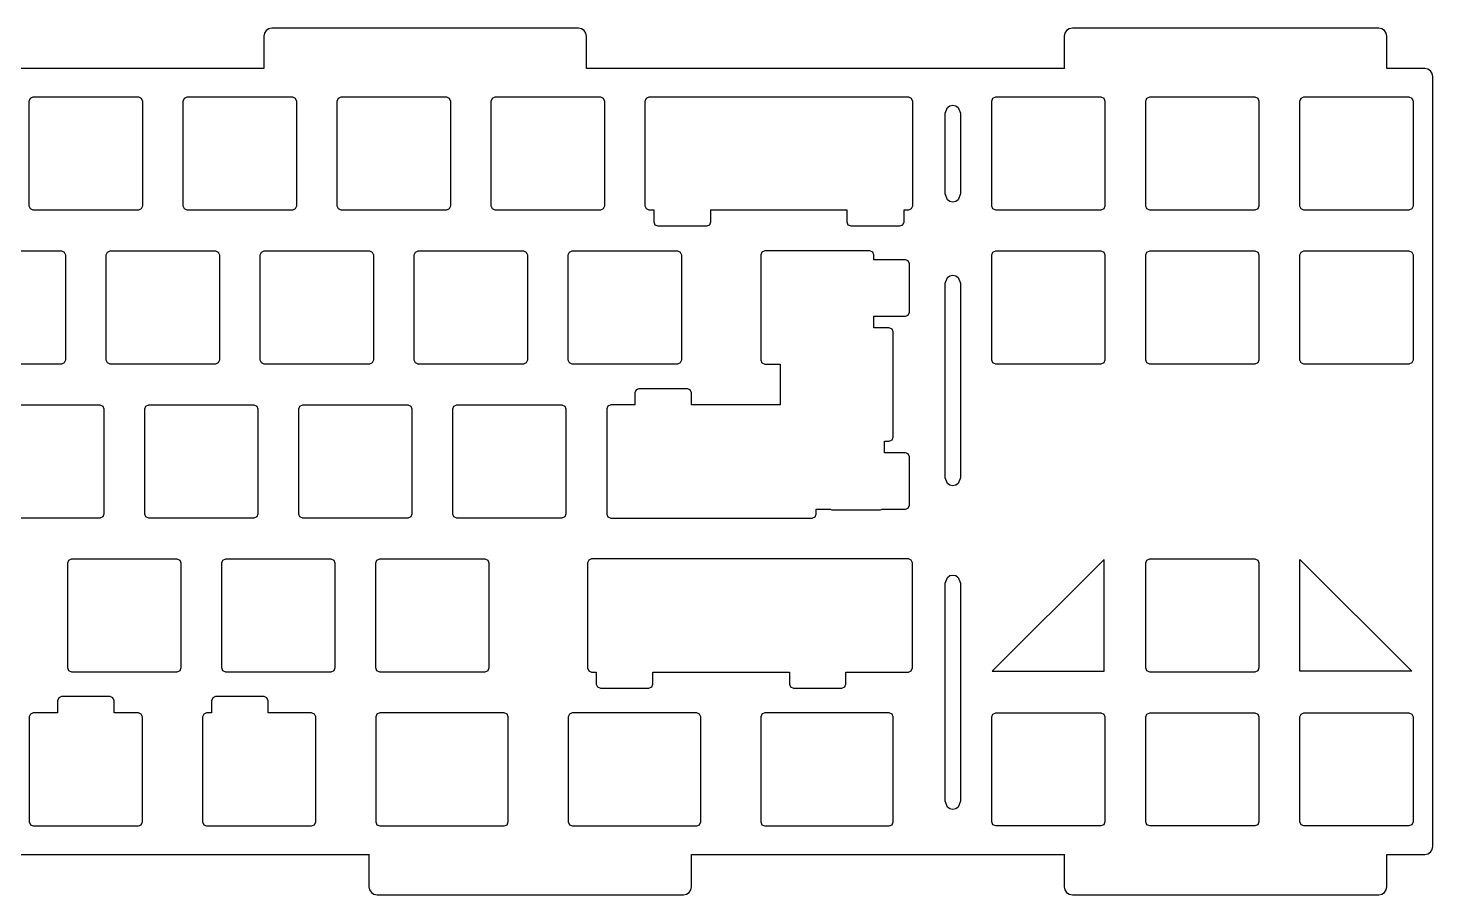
# Model space of a CAD drawing. Extents: x 8 to 355, y 3 to 110.
# Drawn here: x 181.4 to 355.1, y 3.2 to 110.5 of the extents above; entities that cross this region are included whole.
import ezdxf

# ---------------------------------------------------------------- set-up
doc = ezdxf.new("R2010")
doc.units = 0

msp = doc.modelspace()

# ---------------------------------------------------------------- linework, layer by layer
at = {"layer": 'Layer 1'}
for p, q in [((210.603294, 109.865094), (210.52496, 109.475136)), ((210.52496, 109.475136), (210.52496, 105.575116)), ((210.81718, 110.182855), (210.603294, 109.865094)), ((211.134941, 110.396741), (210.81718, 110.182855)), ((211.5249, 110.475075), (211.134941, 110.396741)), ((249.42492, 110.475075), (211.5249, 110.475075)), ((249.814857, 110.396741), (249.42492, 110.475075)), ((250.132616, 110.182855), (249.814857, 110.396741)), ((250.34651, 109.865094), (250.132616, 110.182855)), ((250.42485, 109.475136), (250.34651, 109.865094)), ((250.42485, 105.575116), (250.42485, 109.475136)), ((309.602864, 109.865095), (309.52445, 109.475136)), ((309.52445, 109.475136), (309.52445, 105.575116)), ((309.816925, 110.182855), (309.602864, 109.865095)), ((310.134861, 110.396741), (309.816925, 110.182855)), ((310.5249, 110.475075), (310.134861, 110.396741)), ((348.42491, 110.475075), (310.5249, 110.475075)), ((348.814869, 110.396741), (348.42491, 110.475075)), ((349.13263, 110.182855), (348.814869, 110.396741)), ((349.346516, 109.865095), (349.13263, 110.182855)), ((349.42485, 109.475136), (349.346516, 109.865095)), ((349.42485, 105.575116), (349.42485, 109.475136)), ((210.53496, 105.474864), (151.41506, 105.474864)), ((210.52496, 105.575116), (210.53496, 105.474864)), ((250.41485, 105.474864), (250.42485, 105.575116)), ((309.53475, 105.474864), (250.41485, 105.474864)), ((309.52445, 105.575116), (309.53475, 105.474864)), ((349.41455, 105.474864), (349.42485, 105.575116)), ((354.12485, 105.474864), (349.41455, 105.474864)), ((354.514809, 105.396529), (354.12485, 105.474864)), ((354.83257, 105.182643), (354.514809, 105.396529)), ((355.046456, 104.864882), (354.83257, 105.182643)), ((355.12479, 104.474925), (355.046456, 104.864882)), ((355.12479, 9.2168), (355.12479, 104.474925)), ((354.83257, 8.50908), (355.046456, 8.826841)), ((355.046456, 8.826841), (355.12479, 9.2168)), ((65.415165, 8.21686), (223.53468, 8.21686)), ((223.53468, 8.21686), (223.52468, 8.11716)), ((223.52468, 8.11716), (223.52468, 4.21714)), ((263.42457, 8.11716), (263.41457, 8.21686)), ((263.41457, 8.21686), (309.53475, 8.21686)), ((263.42457, 4.21714), (263.42457, 8.11716)), ((309.53475, 8.21686), (309.52445, 8.11716)), ((309.52445, 8.11716), (309.52445, 4.21714)), ((349.42485, 8.11716), (349.41455, 8.21686)), ((349.41455, 8.21686), (354.12485, 8.21686)), ((349.42485, 4.21714), (349.42485, 8.11716)), ((354.12485, 8.21686), (354.514809, 8.295194)), ((354.514809, 8.295194), (354.83257, 8.50908)), ((223.52468, 4.21714), (223.603014, 3.827181)), ((223.603014, 3.827181), (223.8169, 3.50942)), ((223.8169, 3.50942), (224.134661, 3.295534)), ((262.814589, 3.295534), (263.13235, 3.50942)), ((263.13235, 3.50942), (263.346236, 3.827181)), ((263.346236, 3.827181), (263.42457, 4.21714)), ((309.52445, 4.21714), (309.602864, 3.827181)), ((309.602864, 3.827181), (309.816925, 3.50942)), ((309.816925, 3.50942), (310.134861, 3.295534)), ((348.814869, 3.295534), (349.13263, 3.50942)), ((349.13263, 3.50942), (349.346516, 3.827181)), ((349.346516, 3.827181), (349.42485, 4.21714)), ((224.134661, 3.295534), (224.52462, 3.2172)), ((224.52462, 3.2172), (262.42463, 3.2172)), ((262.42463, 3.2172), (262.814589, 3.295534)), ((310.134861, 3.295534), (310.5249, 3.2172)), ((310.5249, 3.2172), (348.42491, 3.2172)), ((348.42491, 3.2172), (348.814869, 3.295534))]:
    msp.add_line(p, q, dxfattribs=at)
at = {"layer": 'Layer 2'}
for p, q in [((181.5, 101.449), (181.646447, 101.802553)), ((181.5, 88.449), (181.5, 101.449)), ((181.646447, 101.802553), (182, 101.949)), ((182, 101.949), (195, 101.949)), ((182, 101.949), (182, 101.949)), ((195, 101.949), (195.353553, 101.802553)), ((195.353553, 101.802553), (195.5, 101.449)), ((195.5, 101.449), (195.5, 88.449)), ((200.55, 101.449), (200.696447, 101.802553)), ((200.55, 88.449), (200.55, 101.449)), ((200.696447, 101.802553), (201.05, 101.949)), ((201.05, 101.949), (214.05, 101.949)), ((201.05, 101.949), (201.05, 101.949)), ((214.05, 101.949), (214.403553, 101.802553)), ((214.403553, 101.802553), (214.55, 101.449)), ((214.55, 101.449), (214.55, 88.449)), ((219.6, 101.449), (219.746447, 101.802553)), ((219.6, 88.449), (219.6, 101.449)), ((219.746447, 101.802553), (220.1, 101.949)), ((220.1, 101.949), (233.1, 101.949)), ((220.1, 101.949), (220.1, 101.949)), ((233.1, 101.949), (233.453553, 101.802553)), ((233.453553, 101.802553), (233.6, 101.449)), ((233.6, 101.449), (233.6, 88.449)), ((238.65, 101.449), (238.796447, 101.802553)), ((238.65, 88.449), (238.65, 101.449)), ((238.796447, 101.802553), (239.15, 101.949)), ((239.15, 101.949), (252.15, 101.949)), ((239.15, 101.949), (239.15, 101.949)), ((252.15, 101.949), (252.503553, 101.802553)), ((252.503553, 101.802553), (252.65, 101.449)), ((252.65, 101.449), (252.65, 88.449)), ((257.70003, 101.448772), (257.846293, 101.80237)), ((257.70003, 88.448532), (257.70003, 101.448772)), ((257.846293, 101.80237), (258.19974, 101.949)), ((258.19974, 101.949), (267.72474, 101.949)), ((267.72474, 101.949), (271.19998, 101.949)), ((271.19998, 101.949), (277.24974, 101.949)), ((277.24974, 101.949), (280.72498, 101.949)), ((280.72498, 101.949), (290.24998, 101.949)), ((290.24998, 101.949), (290.603763, 101.802554)), ((290.603763, 101.802554), (290.75021, 101.448772)), ((290.75021, 101.448772), (290.75021, 88.448532)), ((300.563, 101.449), (300.709447, 101.802553)), ((300.563, 88.449), (300.563, 101.449)), ((300.709447, 101.802553), (301.063, 101.949)), ((301.063, 101.949), (314.063, 101.949)), ((301.063, 101.949), (301.063, 101.949)), ((314.063, 101.949), (314.416553, 101.802553)), ((314.416553, 101.802553), (314.563, 101.449)), ((314.563, 101.449), (314.563, 88.449)), ((319.613, 101.449), (319.759447, 101.802553)), ((319.613, 88.449), (319.613, 101.449)), ((319.759447, 101.802553), (320.113, 101.949)), ((320.113, 101.949), (333.113, 101.949)), ((320.113, 101.949), (320.113, 101.949)), ((333.113, 101.949), (333.466553, 101.802553)), ((333.466553, 101.802553), (333.613, 101.449)), ((333.613, 101.449), (333.613, 88.449)), ((338.663, 101.449), (338.809447, 101.802553)), ((338.663, 88.449), (338.663, 101.449)), ((338.809447, 101.802553), (339.163, 101.949)), ((339.163, 101.949), (352.163, 101.949)), ((339.163, 101.949), (339.163, 101.949)), ((352.163, 101.949), (352.516553, 101.802553)), ((352.516553, 101.802553), (352.663, 101.449)), ((352.663, 101.449), (352.663, 88.449)), ((181.646447, 88.095447), (181.5, 88.449)), ((182, 87.949), (181.646447, 88.095447)), ((195, 87.949), (182, 87.949)), ((195.353553, 88.095447), (195, 87.949)), ((195.5, 88.449), (195.353553, 88.095447)), ((200.696447, 88.095447), (200.55, 88.449)), ((201.05, 87.949), (200.696447, 88.095447)), ((214.05, 87.949), (201.05, 87.949)), ((214.403553, 88.095447), (214.05, 87.949)), ((214.55, 88.449), (214.403553, 88.095447)), ((219.746447, 88.095447), (219.6, 88.449)), ((220.1, 87.949), (219.746447, 88.095447)), ((233.1, 87.949), (220.1, 87.949)), ((233.453553, 88.095447), (233.1, 87.949)), ((233.6, 88.449), (233.453553, 88.095447)), ((238.796447, 88.095447), (238.65, 88.449)), ((239.15, 87.949), (238.796447, 88.095447)), ((252.15, 87.949), (239.15, 87.949)), ((252.503553, 88.095447), (252.15, 87.949)), ((252.65, 88.449), (252.503553, 88.095447)), ((257.846476, 88.095268), (257.70003, 88.448532)), ((258.19974, 87.948821), (257.846476, 88.095268)), ((258.78679, 87.948821), (258.19974, 87.948821)), ((258.78679, 86.448654), (258.78679, 87.948821)), ((267.72474, 87.948821), (265.78688, 87.948821)), ((265.78688, 87.948821), (265.78688, 86.448654)), ((271.19998, 87.948821), (267.72474, 87.948821)), ((277.24974, 87.948821), (271.19998, 87.948821)), ((280.72498, 87.948821), (277.24974, 87.948821)), ((282.66285, 87.948821), (280.72498, 87.948821)), ((282.66285, 86.448654), (282.66285, 87.948821)), ((290.24998, 87.948821), (289.66294, 87.948821)), ((289.66294, 87.948821), (289.66294, 86.448654)), ((290.60358, 88.095084), (290.24998, 87.948821)), ((290.75021, 88.448532), (290.60358, 88.095084)), ((300.709447, 88.095447), (300.563, 88.449)), ((301.063, 87.949), (300.709447, 88.095447)), ((314.063, 87.949), (301.063, 87.949)), ((314.416553, 88.095447), (314.063, 87.949)), ((314.563, 88.449), (314.416553, 88.095447)), ((319.759447, 88.095447), (319.613, 88.449)), ((320.113, 87.949), (319.759447, 88.095447)), ((333.113, 87.949), (320.113, 87.949)), ((333.466553, 88.095447), (333.113, 87.949)), ((333.613, 88.449), (333.466553, 88.095447)), ((338.809447, 88.095447), (338.663, 88.449)), ((339.163, 87.949), (338.809447, 88.095447)), ((352.163, 87.949), (339.163, 87.949)), ((352.516553, 88.095447), (352.163, 87.949)), ((352.663, 88.449), (352.516553, 88.095447)), ((258.93342, 86.095206), (258.78679, 86.448654)), ((259.28702, 85.948943), (258.93342, 86.095206)), ((265.28717, 85.948943), (259.28702, 85.948943)), ((265.640434, 86.09539), (265.28717, 85.948943)), ((265.78688, 86.448654), (265.640434, 86.09539)), ((282.80948, 86.095206), (282.66285, 86.448654)), ((283.16308, 85.948943), (282.80948, 86.095206)), ((289.16323, 85.948943), (283.16308, 85.948943)), ((289.516494, 86.09539), (289.16323, 85.948943)), ((289.66294, 86.448654), (289.516494, 86.09539)), ((172.475, 82.899), (185.475, 82.899)), ((185.475, 82.899), (185.828553, 82.752553)), ((185.828553, 82.752553), (185.975, 82.399)), ((185.975, 82.399), (185.975, 69.399)), ((191.025, 82.399), (191.171447, 82.752553)), ((191.025, 69.399), (191.025, 82.399)), ((191.171447, 82.752553), (191.525, 82.899)), ((191.525, 82.899), (204.525, 82.899)), ((191.525, 82.899), (191.525, 82.899)), ((204.525, 82.899), (204.878553, 82.752553)), ((204.878553, 82.752553), (205.025, 82.399)), ((205.025, 82.399), (205.025, 69.399)), ((210.075, 82.399), (210.221447, 82.752553)), ((210.075, 69.399), (210.075, 82.399)), ((210.221447, 82.752553), (210.575, 82.899)), ((210.575, 82.899), (223.575, 82.899)), ((210.575, 82.899), (210.575, 82.899)), ((223.575, 82.899), (223.928553, 82.752553)), ((223.928553, 82.752553), (224.075, 82.399)), ((224.075, 82.399), (224.075, 69.399)), ((229.125, 82.399), (229.271447, 82.752553)), ((229.125, 69.399), (229.125, 82.399)), ((229.271447, 82.752553), (229.625, 82.899)), ((229.625, 82.899), (242.625, 82.899)), ((229.625, 82.899), (229.625, 82.899)), ((242.625, 82.899), (242.978553, 82.752553)), ((242.978553, 82.752553), (243.125, 82.399)), ((243.125, 82.399), (243.125, 69.399)), ((248.175, 82.399), (248.321447, 82.752553)), ((248.175, 69.399), (248.175, 82.399)), ((248.321447, 82.752553), (248.675, 82.899)), ((248.675, 82.899), (261.675, 82.899)), ((248.675, 82.899), (248.675, 82.899)), ((261.675, 82.899), (262.028553, 82.752553)), ((262.028553, 82.752553), (262.175, 82.399)), ((262.175, 82.399), (262.175, 69.399)), ((272.134495, 82.752504), (271.98805, 82.39924)), ((271.98805, 82.39924), (271.98805, 69.399)), ((272.48776, 82.898951), (272.134495, 82.752504)), ((285.488, 82.898951), (272.48776, 82.898951)), ((285.8416, 82.752688), (285.488, 82.898951)), ((285.98823, 82.39924), (285.8416, 82.752688)), ((285.98823, 81.812195), (285.98823, 82.39924)), ((289.86913, 81.812195), (285.98823, 81.812195)), ((290.222579, 81.665565), (289.86913, 81.812195)), ((300.563, 82.399), (300.709447, 82.752553)), ((300.563, 69.399), (300.563, 82.399)), ((300.709447, 82.752553), (301.063, 82.899)), ((301.063, 82.899), (314.063, 82.899)), ((301.063, 82.899), (301.063, 82.899)), ((314.063, 82.899), (314.416553, 82.752553)), ((314.416553, 82.752553), (314.563, 82.399)), ((314.563, 82.399), (314.563, 69.399)), ((319.613, 82.399), (319.759447, 82.752553)), ((319.613, 69.399), (319.613, 82.399)), ((319.759447, 82.752553), (320.113, 82.899)), ((320.113, 82.899), (333.113, 82.899)), ((320.113, 82.899), (320.113, 82.899)), ((333.113, 82.899), (333.466553, 82.752553)), ((333.466553, 82.752553), (333.613, 82.399)), ((333.613, 82.399), (333.613, 69.399)), ((338.663, 82.399), (338.809447, 82.752553)), ((338.663, 69.399), (338.663, 82.399)), ((338.809447, 82.752553), (339.163, 82.899)), ((339.163, 82.899), (352.163, 82.899)), ((339.163, 82.899), (339.163, 82.899)), ((352.163, 82.899), (352.516553, 82.752553)), ((352.516553, 82.752553), (352.663, 82.399)), ((352.663, 82.399), (352.663, 69.399)), ((290.36884, 81.311967), (290.222579, 81.665565)), ((290.36884, 75.311817), (290.36884, 81.311967)), ((285.98823, 73.373951), (285.98823, 74.812106)), ((285.98823, 74.812106), (289.86913, 74.812106)), ((289.86913, 74.812106), (290.222395, 74.958553)), ((290.222395, 74.958553), (290.36884, 75.311817)), ((287.86925, 73.373951), (285.98823, 73.373951)), ((288.222515, 73.227504), (287.86925, 73.373951)), ((288.36896, 72.87424), (288.222515, 73.227504)), ((288.36896, 59.874), (288.36896, 72.87424)), ((185.475, 68.899), (172.475, 68.899)), ((185.828553, 69.045447), (185.475, 68.899)), ((185.975, 69.399), (185.828553, 69.045447)), ((191.171447, 69.045447), (191.025, 69.399)), ((191.525, 68.899), (191.171447, 69.045447)), ((204.525, 68.899), (191.525, 68.899)), ((204.878553, 69.045447), (204.525, 68.899)), ((205.025, 69.399), (204.878553, 69.045447)), ((210.221447, 69.045447), (210.075, 69.399)), ((210.575, 68.899), (210.221447, 69.045447)), ((223.575, 68.899), (210.575, 68.899)), ((223.928553, 69.045447), (223.575, 68.899)), ((224.075, 69.399), (223.928553, 69.045447)), ((229.271447, 69.045447), (229.125, 69.399)), ((229.625, 68.899), (229.271447, 69.045447)), ((242.625, 68.899), (229.625, 68.899)), ((242.978553, 69.045447), (242.625, 68.899)), ((243.125, 69.399), (242.978553, 69.045447)), ((248.321447, 69.045447), (248.175, 69.399)), ((248.675, 68.899), (248.321447, 69.045447)), ((261.675, 68.899), (248.675, 68.899)), ((262.028553, 69.045447), (261.675, 68.899)), ((262.175, 69.399), (262.028553, 69.045447)), ((271.98805, 69.399), (272.134311, 69.045402)), ((272.134311, 69.045402), (272.48776, 68.898772)), ((272.48776, 68.898772), (274.36878, 68.898772)), ((274.36878, 68.898772), (274.36878, 63.848951)), ((300.709447, 69.045447), (300.563, 69.399)), ((301.063, 68.899), (300.709447, 69.045447)), ((314.063, 68.899), (301.063, 68.899)), ((314.416553, 69.045447), (314.063, 68.899)), ((314.563, 69.399), (314.416553, 69.045447)), ((319.759447, 69.045447), (319.613, 69.399)), ((320.113, 68.899), (319.759447, 69.045447)), ((333.113, 68.899), (320.113, 68.899)), ((333.466553, 69.045447), (333.113, 68.899)), ((333.613, 69.399), (333.466553, 69.045447)), ((338.809447, 69.045447), (338.663, 69.399)), ((339.163, 68.899), (338.809447, 69.045447)), ((352.163, 68.899), (339.163, 68.899)), ((352.516553, 69.045447), (352.163, 68.899)), ((352.663, 69.399), (352.516553, 69.045447)), ((256.5525, 65.702386), (256.40605, 65.349118)), ((256.40605, 65.349118), (256.40605, 63.848951)), ((256.90577, 65.848829), (256.5525, 65.702386)), ((262.90592, 65.848829), (256.90577, 65.848829)), ((263.259515, 65.702562), (262.90592, 65.848829)), ((263.40614, 65.349118), (263.259515, 65.702562)), ((263.40614, 63.848951), (263.40614, 65.349118)), ((177.238, 63.849), (190.238, 63.849)), ((190.238, 63.849), (190.591553, 63.702553)), ((190.591553, 63.702553), (190.738, 63.349)), ((190.738, 63.349), (190.738, 50.349)), ((195.788, 63.349), (195.934447, 63.702553)), ((195.788, 50.349), (195.788, 63.349)), ((195.934447, 63.702553), (196.288, 63.849)), ((196.288, 63.849), (209.288, 63.849)), ((196.288, 63.849), (196.288, 63.849)), ((209.288, 63.849), (209.641553, 63.702553)), ((209.641553, 63.702553), (209.788, 63.349)), ((209.788, 63.349), (209.788, 50.349)), ((214.838, 63.349), (214.984447, 63.702553)), ((214.838, 50.349), (214.838, 63.349)), ((214.984447, 63.702553), (215.338, 63.849)), ((215.338, 63.849), (228.338, 63.849)), ((215.338, 63.849), (215.338, 63.849)), ((228.338, 63.849), (228.691553, 63.702553)), ((228.691553, 63.702553), (228.838, 63.349)), ((228.838, 63.349), (228.838, 50.349)), ((233.888, 63.349), (234.034447, 63.702553)), ((233.888, 50.349), (233.888, 63.349)), ((234.034447, 63.702553), (234.388, 63.849)), ((234.388, 63.849), (247.388, 63.849)), ((234.388, 63.849), (234.388, 63.849)), ((247.388, 63.849), (247.741553, 63.702553)), ((247.741553, 63.702553), (247.888, 63.349)), ((247.888, 63.349), (247.888, 50.349)), ((253.084495, 63.702504), (252.93805, 63.34924)), ((252.93805, 63.34924), (252.93805, 50.349)), ((253.43776, 63.848951), (253.084495, 63.702504)), ((256.40605, 63.848951), (253.43776, 63.848951)), ((265.34401, 63.848951), (263.40614, 63.848951)), ((266.438, 63.848951), (265.34401, 63.848951)), ((274.36878, 63.848951), (266.438, 63.848951)), ((287.28221, 57.936133), (287.28221, 59.373772)), ((287.28221, 59.373772), (287.86925, 59.373772)), ((287.86925, 59.373772), (288.222699, 59.520402)), ((288.222699, 59.520402), (288.36896, 59.874)), ((289.86913, 57.936133), (287.28221, 57.936133)), ((290.222579, 57.789503), (289.86913, 57.936133)), ((290.36884, 57.435905), (290.222579, 57.789503)), ((290.36884, 51.435755), (290.36884, 57.435905)), ((278.84396, 50.349), (278.84396, 50.936044)), ((278.84396, 50.936044), (280.57202, 50.936044)), ((280.57202, 50.936044), (280.78183, 50.849224)), ((280.78183, 50.849224), (286.78198, 50.849224)), ((286.78198, 50.849224), (286.99178, 50.936044)), ((286.99178, 50.936044), (289.86913, 50.936044)), ((289.86913, 50.936044), (290.222395, 51.082491)), ((290.222395, 51.082491), (290.36884, 51.435755)), ((190.238, 49.849), (177.238, 49.849)), ((190.591553, 49.995447), (190.238, 49.849)), ((190.738, 50.349), (190.591553, 49.995447)), ((195.934447, 49.995447), (195.788, 50.349)), ((196.288, 49.849), (195.934447, 49.995447)), ((209.288, 49.849), (196.288, 49.849)), ((209.641553, 49.995447), (209.288, 49.849)), ((209.788, 50.349), (209.641553, 49.995447)), ((214.984447, 49.995447), (214.838, 50.349)), ((215.338, 49.849), (214.984447, 49.995447)), ((228.338, 49.849), (215.338, 49.849)), ((228.691553, 49.995447), (228.338, 49.849)), ((228.838, 50.349), (228.691553, 49.995447)), ((234.034447, 49.995447), (233.888, 50.349)), ((234.388, 49.849), (234.034447, 49.995447)), ((247.388, 49.849), (234.388, 49.849)), ((247.741553, 49.995447), (247.388, 49.849)), ((247.888, 50.349), (247.741553, 49.995447)), ((252.93805, 50.349), (253.084311, 49.995402)), ((253.084311, 49.995402), (253.43776, 49.848772)), ((253.43776, 49.848772), (265.34401, 49.848772)), ((265.34401, 49.848772), (266.438, 49.848772)), ((266.438, 49.848772), (278.34425, 49.848772)), ((278.34425, 49.848772), (278.697699, 49.995402)), ((278.697699, 49.995402), (278.84396, 50.349)), ((186.263, 44.299), (186.409447, 44.652553)), ((186.263, 31.299), (186.263, 44.299)), ((186.409447, 44.652553), (186.763, 44.799)), ((186.763, 44.799), (199.763, 44.799)), ((186.763, 44.799), (186.763, 44.799)), ((199.763, 44.799), (200.116553, 44.652553)), ((200.116553, 44.652553), (200.263, 44.299)), ((200.263, 44.299), (200.263, 31.299)), ((205.313, 44.299), (205.459447, 44.652553)), ((205.313, 31.299), (205.313, 44.299)), ((205.459447, 44.652553), (205.813, 44.799)), ((205.813, 44.799), (218.813, 44.799)), ((205.813, 44.799), (205.813, 44.799)), ((218.813, 44.799), (219.166553, 44.652553)), ((219.166553, 44.652553), (219.313, 44.299)), ((219.313, 44.299), (219.313, 31.299)), ((224.363, 44.299), (224.509447, 44.652553)), ((224.363, 31.299), (224.363, 44.299)), ((224.509447, 44.652553), (224.863, 44.799)), ((224.863, 44.799), (237.863, 44.799)), ((224.863, 44.799), (224.863, 44.799)), ((237.863, 44.799), (238.216553, 44.652553)), ((238.216553, 44.652553), (238.363, 44.299)), ((238.363, 44.299), (238.363, 31.299)), ((250.702397, 44.652684), (250.55577, 44.29924)), ((250.55577, 44.29924), (250.55577, 31.299)), ((251.05599, 44.798951), (250.702397, 44.652684)), ((260.58099, 44.798951), (251.05599, 44.798951)), ((264.05623, 44.798951), (260.58099, 44.798951)), ((272.59886, 44.798951), (264.05623, 44.798951)), ((273.58123, 44.798951), (272.59886, 44.798951)), ((277.24974, 44.798951), (273.58123, 44.798951)), ((278.65276, 44.798951), (277.24974, 44.798951)), ((290.24998, 44.798951), (278.65276, 44.798951)), ((290.60358, 44.652688), (290.24998, 44.798951)), ((290.75021, 44.29924), (290.60358, 44.652688)), ((290.75021, 31.299), (290.75021, 44.29924)), ((319.613, 44.299), (319.759447, 44.652553)), ((319.613, 31.299), (319.613, 44.299)), ((319.759447, 44.652553), (320.113, 44.799)), ((320.113, 44.799), (333.113, 44.799)), ((320.113, 44.799), (320.113, 44.799)), ((333.113, 44.799), (333.466553, 44.652553)), ((333.466553, 44.652553), (333.613, 44.299)), ((333.613, 44.299), (333.613, 31.299)), ((186.409447, 30.945447), (186.263, 31.299)), ((200.263, 31.299), (200.116553, 30.945447)), ((205.459447, 30.945447), (205.313, 31.299)), ((219.313, 31.299), (219.166553, 30.945447)), ((224.509447, 30.945447), (224.363, 31.299)), ((238.363, 31.299), (238.216553, 30.945447)), ((250.55577, 31.299), (250.702213, 30.94522)), ((290.603763, 30.945217), (290.75021, 31.299)), ((319.759447, 30.945447), (319.613, 31.299)), ((333.613, 31.299), (333.466553, 30.945447)), ((186.763, 30.799), (186.409447, 30.945447)), ((199.763, 30.799), (186.763, 30.799)), ((200.116553, 30.945447), (199.763, 30.799)), ((205.813, 30.799), (205.459447, 30.945447)), ((218.813, 30.799), (205.813, 30.799)), ((219.166553, 30.945447), (218.813, 30.799)), ((224.863, 30.799), (224.509447, 30.945447)), ((237.863, 30.799), (224.863, 30.799)), ((238.216553, 30.945447), (237.863, 30.799)), ((250.702213, 30.94522), (251.05599, 30.79877)), ((251.05599, 30.79877), (251.64304, 30.79877)), ((251.64304, 30.79877), (251.64304, 29.29912)), ((258.64313, 29.29912), (258.64313, 30.79877)), ((258.64313, 30.79877), (260.58099, 30.79877)), ((260.58099, 30.79877), (264.05623, 30.79877)), ((264.05623, 30.79877), (272.59886, 30.79877)), ((272.59886, 30.79877), (273.58123, 30.79877)), ((273.58123, 30.79877), (275.5191, 30.79877)), ((275.5191, 30.79877), (275.5191, 29.29912)), ((282.51919, 29.29912), (282.51919, 30.79877)), ((282.51919, 30.79877), (290.24998, 30.79877)), ((290.24998, 30.79877), (290.603763, 30.945217)), ((320.113, 30.799), (319.759447, 30.945447)), ((333.113, 30.799), (320.113, 30.799)), ((333.466553, 30.945447), (333.113, 30.799)), ((251.64304, 29.29912), (251.789303, 28.94552)), ((251.789303, 28.94552), (252.14275, 28.79889)), ((252.14275, 28.79889), (258.1429, 28.79889)), ((258.1429, 28.79889), (258.496683, 28.945337)), ((258.496683, 28.945337), (258.64313, 29.29912)), ((275.5191, 29.29912), (275.665363, 28.94552)), ((275.665363, 28.94552), (276.01881, 28.79889)), ((276.01881, 28.79889), (282.01896, 28.79889)), ((282.01896, 28.79889), (282.372743, 28.945337)), ((282.372743, 28.945337), (282.51919, 29.29912)), ((185.140507, 27.602564), (184.99388, 27.24912)), ((184.99388, 27.24912), (184.99388, 25.74895)), ((185.4941, 27.74883), (185.140507, 27.602564)), ((191.49425, 27.74883), (185.4941, 27.74883)), ((191.84752, 27.602387), (191.49425, 27.74883)), ((191.99397, 27.24912), (191.84752, 27.602387)), ((191.99397, 25.74895), (191.99397, 27.24912)), ((204.196527, 27.602383), (204.05008, 27.24912)), ((204.05008, 27.24912), (204.05008, 25.74895)), ((204.54979, 27.74883), (204.196527, 27.602383)), ((210.54994, 27.74883), (204.54979, 27.74883)), ((210.90354, 27.602567), (210.54994, 27.74883)), ((211.05017, 27.24912), (210.90354, 27.602567)), ((211.05017, 25.74895), (211.05017, 27.24912)), ((181.646477, 25.602503), (181.50003, 25.24924)), ((181.50003, 25.24924), (181.50003, 12.249)), ((181.99974, 25.74895), (181.646477, 25.602503)), ((184.99388, 25.74895), (181.99974, 25.74895)), ((194.99998, 25.74895), (191.99397, 25.74895)), ((195.35358, 25.602687), (194.99998, 25.74895)), ((195.50021, 25.24924), (195.35358, 25.602687)), ((195.50021, 12.249), (195.50021, 25.24924)), ((203.077397, 25.602684), (202.93077, 25.24924)), ((202.93077, 25.24924), (202.93077, 12.249)), ((203.43099, 25.74895), (203.077397, 25.602684)), ((204.05008, 25.74895), (203.43099, 25.74895)), ((216.43123, 25.74895), (211.05017, 25.74895)), ((216.784493, 25.602503), (216.43123, 25.74895)), ((216.93094, 25.24924), (216.784493, 25.602503)), ((216.93094, 12.249), (216.93094, 25.24924)), ((224.509497, 25.602503), (224.36305, 25.24924)), ((224.36305, 25.24924), (224.36305, 12.249)), ((224.86276, 25.74895), (224.509497, 25.602503)), ((227.24401, 25.74895), (224.86276, 25.74895)), ((237.863, 25.74895), (227.24401, 25.74895)), ((240.24425, 25.74895), (237.863, 25.74895)), ((240.597513, 25.602503), (240.24425, 25.74895)), ((240.74396, 25.24924), (240.597513, 25.602503)), ((240.74396, 12.249), (240.74396, 25.24924)), ((248.321477, 25.602503), (248.17503, 25.24924)), ((248.17503, 25.24924), (248.17503, 12.249)), ((248.67474, 25.74895), (248.321477, 25.602503)), ((251.05599, 25.74895), (248.67474, 25.74895)), ((261.67498, 25.74895), (251.05599, 25.74895)), ((264.05623, 25.74895), (261.67498, 25.74895)), ((264.409493, 25.602503), (264.05623, 25.74895)), ((264.55594, 25.24924), (264.409493, 25.602503)), ((264.55594, 12.249), (264.55594, 25.24924)), ((272.134497, 25.602503), (271.98805, 25.24924)), ((271.98805, 25.24924), (271.98805, 12.249)), ((272.48776, 25.74895), (272.134497, 25.602503)), ((274.86901, 25.74895), (272.48776, 25.74895)), ((285.488, 25.74895), (274.86901, 25.74895)), ((287.86925, 25.74895), (285.488, 25.74895)), ((288.222513, 25.602503), (287.86925, 25.74895)), ((288.36896, 25.24924), (288.222513, 25.602503)), ((288.36896, 12.249), (288.36896, 25.24924)), ((300.563, 25.249), (300.709447, 25.602553)), ((300.563, 12.249), (300.563, 25.249)), ((300.709447, 25.602553), (301.063, 25.749)), ((301.063, 25.749), (314.063, 25.749)), ((301.063, 25.749), (301.063, 25.749)), ((314.063, 25.749), (314.416553, 25.602553)), ((314.416553, 25.602553), (314.563, 25.249)), ((314.563, 25.249), (314.563, 12.249)), ((319.613, 25.249), (319.759447, 25.602553)), ((319.613, 12.249), (319.613, 25.249)), ((319.759447, 25.602553), (320.113, 25.749)), ((320.113, 25.749), (333.113, 25.749)), ((320.113, 25.749), (320.113, 25.749)), ((333.113, 25.749), (333.466553, 25.602553)), ((333.466553, 25.602553), (333.613, 25.249)), ((333.613, 25.249), (333.613, 12.249)), ((338.663, 25.249), (338.809447, 25.602553)), ((338.663, 12.249), (338.663, 25.249)), ((338.809447, 25.602553), (339.163, 25.749)), ((339.163, 25.749), (352.163, 25.749)), ((339.163, 25.749), (339.163, 25.749)), ((352.163, 25.749), (352.516553, 25.602553)), ((352.516553, 25.602553), (352.663, 25.249)), ((352.663, 25.249), (352.663, 12.249)), ((181.50003, 12.249), (181.646293, 11.8954)), ((195.353763, 11.895217), (195.50021, 12.249)), ((202.93077, 12.249), (203.077213, 11.89522)), ((216.784677, 11.8954), (216.93094, 12.249)), ((224.36305, 12.249), (224.509313, 11.8954)), ((240.597697, 11.8954), (240.74396, 12.249)), ((248.17503, 12.249), (248.321293, 11.8954)), ((264.409677, 11.8954), (264.55594, 12.249)), ((271.98805, 12.249), (272.134313, 11.8954)), ((288.222697, 11.8954), (288.36896, 12.249)), ((300.709447, 11.895447), (300.563, 12.249)), ((314.563, 12.249), (314.416553, 11.895447)), ((319.759447, 11.895447), (319.613, 12.249)), ((333.613, 12.249), (333.466553, 11.895447)), ((338.809447, 11.895447), (338.663, 12.249)), ((352.663, 12.249), (352.516553, 11.895447)), ((181.646293, 11.8954), (181.99974, 11.74877)), ((181.99974, 11.74877), (194.99998, 11.74877)), ((194.99998, 11.74877), (195.353763, 11.895217)), ((203.077213, 11.89522), (203.43099, 11.74877)), ((203.43099, 11.74877), (216.43123, 11.74877)), ((216.43123, 11.74877), (216.784677, 11.8954)), ((224.509313, 11.8954), (224.86276, 11.74877)), ((224.86276, 11.74877), (227.24401, 11.74877)), ((227.24401, 11.74877), (237.863, 11.74877)), ((237.863, 11.74877), (240.24425, 11.74877)), ((240.24425, 11.74877), (240.597697, 11.8954)), ((248.321293, 11.8954), (248.67474, 11.74877)), ((248.67474, 11.74877), (251.05599, 11.74877)), ((251.05599, 11.74877), (261.67498, 11.74877)), ((261.67498, 11.74877), (264.05623, 11.74877)), ((264.05623, 11.74877), (264.409677, 11.8954)), ((272.134313, 11.8954), (272.48776, 11.74877)), ((272.48776, 11.74877), (274.86901, 11.74877)), ((274.86901, 11.74877), (285.488, 11.74877)), ((285.488, 11.74877), (287.86925, 11.74877)), ((287.86925, 11.74877), (288.222697, 11.8954)), ((301.063, 11.749), (300.709447, 11.895447)), ((314.063, 11.749), (301.063, 11.749)), ((314.416553, 11.895447), (314.063, 11.749)), ((320.113, 11.749), (319.759447, 11.895447)), ((333.113, 11.749), (320.113, 11.749)), ((333.466553, 11.895447), (333.113, 11.749)), ((339.163, 11.749), (338.809447, 11.895447)), ((352.163, 11.749), (339.163, 11.749)), ((352.516553, 11.895447), (352.163, 11.749))]:
    msp.add_line(p, q, dxfattribs=at)
at = {"layer": 'Layer 3'}
for p, q in [((295.078239, 100.656108), (295.386441, 100.872881)), ((295.386441, 100.872881), (295.74999, 100.949001)), ((295.74999, 100.949001), (295.74999, 100.949001)), ((295.74999, 100.949001), (296.113539, 100.872881)), ((295.74999, 100.949001), (295.74999, 100.949001)), ((296.113539, 100.872881), (296.421741, 100.656108)), ((294.79999, 99.949001), (295.078239, 100.656108)), ((294.79999, 89.949001), (294.79999, 99.949001)), ((296.421741, 100.656108), (296.69999, 99.949001)), ((296.69999, 99.949001), (296.69999, 89.949001)), ((295.078239, 89.241894), (294.79999, 89.949001)), ((295.386441, 89.025121), (295.078239, 89.241894)), ((295.74999, 88.949001), (295.386441, 89.025121)), ((296.113539, 89.025121), (295.74999, 88.949001)), ((295.74999, 88.949001), (295.74999, 88.949001)), ((296.421741, 89.241894), (296.113539, 89.025121)), ((296.69999, 89.949001), (296.421741, 89.241894)), ((294.79999, 78.899002), (295.078239, 79.606109)), ((294.79999, 54.841001), (294.79999, 78.899002)), ((295.078239, 79.606109), (295.386441, 79.822882)), ((295.386441, 79.822882), (295.74999, 79.899002)), ((295.74999, 79.899002), (295.74999, 79.899002)), ((295.74999, 79.899002), (296.113539, 79.822882)), ((295.74999, 79.899002), (295.74999, 79.899002)), ((296.113539, 79.822882), (296.421741, 79.606109)), ((296.421741, 79.606109), (296.69999, 78.899002)), ((296.69999, 78.899002), (296.69999, 54.841001)), ((295.078239, 54.133894), (294.79999, 54.841001)), ((295.386441, 53.917121), (295.078239, 54.133894)), ((295.74999, 53.841001), (295.386441, 53.917121)), ((296.113539, 53.917121), (295.74999, 53.841001)), ((296.421741, 54.133894), (296.113539, 53.917121)), ((296.69999, 54.841001), (296.421741, 54.133894)), ((295.74999, 53.841001), (295.74999, 53.841001)), ((314.46724, 44.738316), (300.62368, 30.8948)), ((314.46724, 30.8948), (314.46724, 44.738316)), ((338.65885, 30.8948), (338.65885, 44.738316)), ((338.65885, 44.738316), (352.50241, 30.8948)), ((294.79999, 41.799004), (295.078239, 42.506111)), ((294.79999, 14.799004), (294.79999, 41.799004)), ((295.078239, 42.506111), (295.386441, 42.722884)), ((295.386441, 42.722884), (295.74999, 42.799004)), ((295.74999, 42.799004), (295.74999, 42.799004)), ((295.74999, 42.799004), (296.113539, 42.722884)), ((295.74999, 42.799004), (295.74999, 42.799004)), ((296.113539, 42.722884), (296.421741, 42.506111)), ((296.421741, 42.506111), (296.69999, 41.799004)), ((296.69999, 41.799004), (296.69999, 14.799004)), ((300.62368, 30.8948), (314.46724, 30.8948)), ((352.50241, 30.8948), (338.65885, 30.8948)), ((295.078239, 14.091897), (294.79999, 14.799004)), ((295.386441, 13.875124), (295.078239, 14.091897)), ((296.421741, 14.091897), (296.113539, 13.875124)), ((296.69999, 14.799004), (296.421741, 14.091897)), ((295.74999, 13.799004), (295.386441, 13.875124)), ((296.113539, 13.875124), (295.74999, 13.799004)), ((295.74999, 13.799004), (295.74999, 13.799004))]:
    msp.add_line(p, q, dxfattribs=at)

doc.saveas('drawing.dxf')
